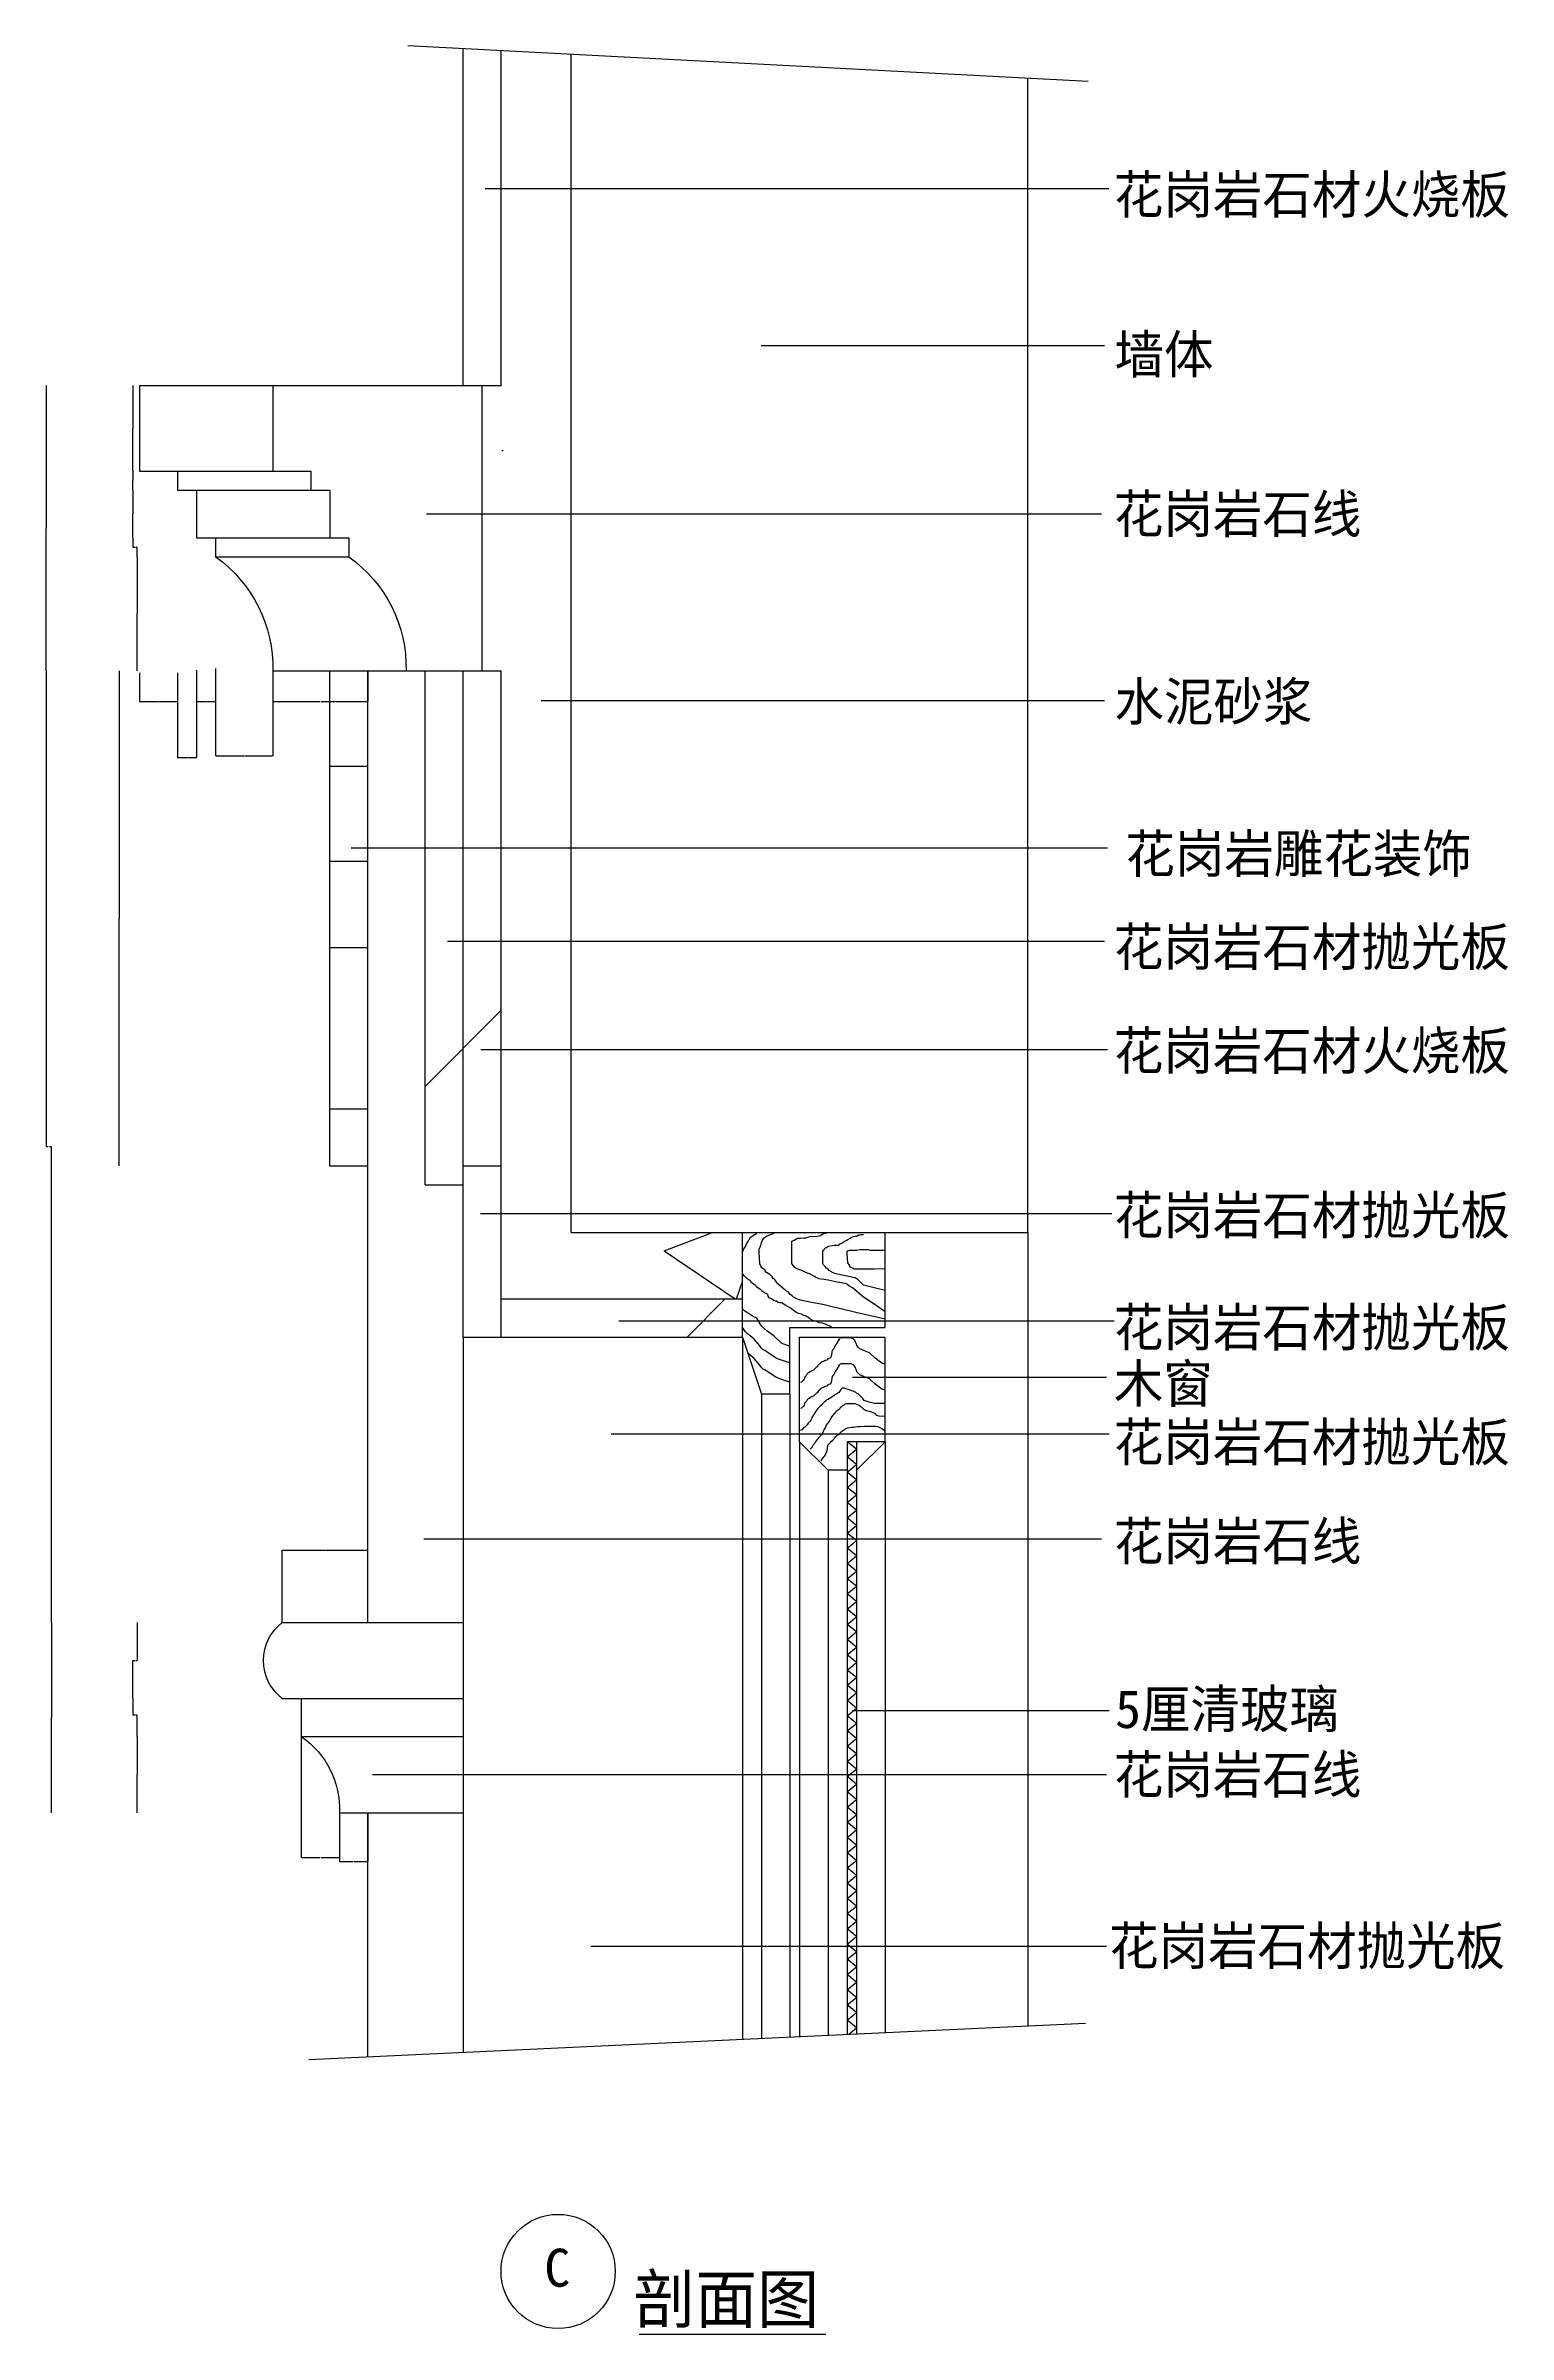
# Model space of a CAD drawing. Header units: metres. Extents: x 152 to 9002, y 185 to 11466.
# Drawn here: x 5162 to 9002, y 185 to 6198 of the extents above; entities that cross this region are included whole.
import ezdxf

# ---------------------------------------------------------------- set-up
doc = ezdxf.new("R2010")
doc.units = ezdxf.units.M
for name, color, linetype in [('2', 2, 'Continuous'), ('3', 3, 'Continuous'), ('4', 4, 'Continuous'), ('7', 7, 'Continuous'), ('BH', 3, 'Continuous'), ('DIM', 3, 'Continuous'), ('TEXT', 3, 'Continuous')]:
    doc.layers.add(name, color=color, linetype=linetype)
doc.dimstyles.get("Standard").update_dxf_attribs({"dimtxt": 2.5, "dimasz": 2.5, "dimexe": 1.25, "dimexo": 0.625, "dimtad": 1, "dimcen": 2.5, "dimazin": 3, "dimtfac": 1, "dimtmove": 0, "dimatfit": 3})

# ---------------------------------------------------------------- blocks, each defined once
blk = doc.blocks.new('BH2')
at = {"layer": 'BH'}
blk.add_lwpolyline([(0, 32), (5, 28), (0, 24), (5, 20), (0, 16), (5, 12), (0, 8), (5, 4), (0, 0)], dxfattribs=at)
blk = doc.blocks.new('*D36')
for p, q in [((5401.77, 4855.05), (5401.77, 4705.05)), ((5401.52, 4705.05), (5401.27, 4705.05)), ((5401.77, 4555.05), (5401.77, 4705.05)), ((5401.77, 4705.05), (5401.77, 4705.05)), ((5402.02, 4705.05), (5402.27, 4705.05))]:
    blk.add_line(p, q)
at = {"layer": 'Defpoints'}
for p in [(5401.77, 4855.05), (5401.77, 4705.05), (5401.77, 4555.05)]:
    blk.add_point(p, dxfattribs=at)
at = {"layer": 'DIM', "insert": (5401.77, 4706.175), "char_height": 1, "attachment_point": 5}
blk.add_mtext('60', dxfattribs=at)
blk = doc.blocks.new('*D37')
for p, q in [((5162.74, 5305.05), (5162.74, 4930.05)), ((5162.49, 4930.05), (5162.24, 4930.05)), ((5162.74, 4555.05), (5162.74, 4930.05)), ((5162.74, 4930.05), (5162.74, 4930.05)), ((5162.99, 4930.05), (5163.24, 4930.05))]:
    blk.add_line(p, q)
at = {"layer": 'Defpoints'}
for p in [(5162.74, 5305.05), (5162.74, 4930.05), (5162.74, 4555.05)]:
    blk.add_point(p, dxfattribs=at)
at = {"layer": 'DIM', "insert": (5162.74, 4931.175), "char_height": 1, "attachment_point": 5}
blk.add_mtext('150', dxfattribs=at)
blk = doc.blocks.new('*D38')
for p, q in [((5557.67, 4557.56), (5557.67, 4474.53)), ((5607.67, 4561.42), (5607.67, 4474.53)), ((5557.92, 4474.53), (5581.67, 4474.53)), ((5583.67, 4474.53), (5607.42, 4474.53))]:
    blk.add_line(p, q)
at = {"layer": 'Defpoints'}
for p in [(5557.67, 4557.56), (5607.67, 4561.42), (5557.67, 4474.53)]:
    blk.add_point(p, dxfattribs=at)
at = {"layer": 'DIM', "insert": (5582.67, 4474.53), "char_height": 1, "attachment_point": 5}
blk.add_mtext('10', dxfattribs=at)
blk = doc.blocks.new('*D39')
for p, q in [((5607.67, 4561.42), (5607.67, 4332.27)), ((5757.67, 4555.05), (5757.67, 4332.27)), ((5607.92, 4332.27), (5681.67, 4332.27)), ((5683.67, 4332.27), (5757.42, 4332.27))]:
    blk.add_line(p, q)
at = {"layer": 'Defpoints'}
for p in [(5607.67, 4561.42), (5757.67, 4555.05), (5607.67, 4332.27)]:
    blk.add_point(p, dxfattribs=at)
at = {"layer": 'DIM', "insert": (5682.67, 4332.27), "char_height": 1, "attachment_point": 5}
blk.add_mtext('30', dxfattribs=at)
blk = doc.blocks.new('*D40')
for p, q in [((5162.74, 4555.05), (5162.74, 3305.05)), ((5168.095, 3305.05), (5162.49, 3305.05)), ((5176.7, 3305.05), (5171.095, 3305.05)), ((5176.45, 2055.05), (5176.45, 3305.05))]:
    blk.add_line(p, q)
at = {"layer": 'Defpoints'}
for p in [(5162.74, 4555.05), (5176.45, 3305.05), (5176.45, 2055.05)]:
    blk.add_point(p, dxfattribs=at)
at = {"layer": 'DIM', "insert": (5169.595, 3305.05), "char_height": 1, "attachment_point": 5}
blk.add_mtext('500', dxfattribs=at)
blk = doc.blocks.new('*D41')
for p, q in [((5401.77, 1755.05), (5401.77, 1655.05)), ((5401.52, 1655.05), (5401.27, 1655.05)), ((5401.77, 1555.05), (5401.77, 1655.05)), ((5401.77, 1655.05), (5401.77, 1655.05)), ((5402.02, 1655.05), (5402.27, 1655.05))]:
    blk.add_line(p, q)
at = {"layer": 'Defpoints'}
for p in [(5401.77, 1755.05), (5401.77, 1655.05), (5401.77, 1555.05)]:
    blk.add_point(p, dxfattribs=at)
at = {"layer": 'DIM', "insert": (5401.77, 1656.175), "char_height": 1, "attachment_point": 5}
blk.add_mtext('40', dxfattribs=at)
blk = doc.blocks.new('*D42')
for p, q in [((5176.45, 2055.05), (5176.45, 1805.05)), ((5176.2, 1805.05), (5175.95, 1805.05)), ((5176.45, 1555.05), (5176.45, 1805.05)), ((5176.45, 1805.05), (5176.45, 1805.05)), ((5176.7, 1805.05), (5176.95, 1805.05))]:
    blk.add_line(p, q)
at = {"layer": 'Defpoints'}
for p in [(5176.45, 2055.05), (5176.45, 1805.05), (5176.45, 1555.05)]:
    blk.add_point(p, dxfattribs=at)
at = {"layer": 'DIM', "insert": (5176.45, 1806.175), "char_height": 1, "attachment_point": 5}
blk.add_mtext('100', dxfattribs=at)
blk = doc.blocks.new('*D43')
for p, q in [((5401.77, 2055.05), (5401.77, 1955.05)), ((5390.33, 1855.05), (5390.33, 1955.05)), ((5390.58, 1955.05), (5395.05, 1955.05)), ((5397.05, 1955.05), (5401.52, 1955.05))]:
    blk.add_line(p, q)
at = {"layer": 'Defpoints'}
for p in [(5401.77, 2055.05), (5390.33, 1955.05), (5390.33, 1855.05)]:
    blk.add_point(p, dxfattribs=at)
at = {"layer": 'DIM', "insert": (5396.05, 1955.05), "char_height": 1, "attachment_point": 5}
blk.add_mtext('40', dxfattribs=at)
blk = doc.blocks.new('*D44')
for p, q in [((5395.05, 1811.25), (5390.08, 1811.25)), ((5390.33, 1855.05), (5390.33, 1811.25)), ((5402.02, 1811.25), (5397.05, 1811.25)), ((5401.77, 1755.05), (5401.77, 1811.25))]:
    blk.add_line(p, q)
at = {"layer": 'Defpoints'}
for p in [(5390.33, 1855.05), (5401.77, 1811.25), (5401.77, 1755.05)]:
    blk.add_point(p, dxfattribs=at)
at = {"layer": 'DIM', "insert": (5396.05, 1811.25), "char_height": 1, "attachment_point": 5}
blk.add_mtext('20', dxfattribs=at)
blk = doc.blocks.new('*D45')
for p, q in [((5354.73, 4555.05), (5354.73, 3905.05)), ((5354.48, 3905.05), (5354.23, 3905.05)), ((5354.73, 3255.05), (5354.73, 3905.05)), ((5354.73, 3905.05), (5354.73, 3905.05)), ((5354.98, 3905.05), (5355.23, 3905.05))]:
    blk.add_line(p, q)
at = {"layer": 'Defpoints'}
for p in [(5354.73, 4555.05), (5354.73, 3905.05), (5354.73, 3255.05)]:
    blk.add_point(p, dxfattribs=at)
at = {"layer": 'DIM', "insert": (5354.73, 3906.175), "char_height": 1, "attachment_point": 5}
blk.add_mtext('260', dxfattribs=at)
blk = doc.blocks.new('*D46')
for p, q in [((5407.67, 4549.86), (5407.67, 4474.53)), ((5507.67, 4549.86), (5507.67, 4474.53)), ((5407.92, 4474.53), (5456.67, 4474.53)), ((5458.67, 4474.53), (5507.42, 4474.53))]:
    blk.add_line(p, q)
at = {"layer": 'Defpoints'}
for p in [(5407.67, 4549.86), (5507.67, 4549.86), (5407.67, 4474.53)]:
    blk.add_point(p, dxfattribs=at)
at = {"layer": 'DIM', "insert": (5457.67, 4474.53), "char_height": 1, "attachment_point": 5}
blk.add_mtext('20', dxfattribs=at)
blk = doc.blocks.new('*D47')
for p, q in [((5507.67, 4549.86), (5507.67, 4327.37)), ((5557.67, 4557.56), (5557.67, 4327.37)), ((5507.92, 4327.37), (5531.67, 4327.37)), ((5533.67, 4327.37), (5557.42, 4327.37))]:
    blk.add_line(p, q)
at = {"layer": 'Defpoints'}
for p in [(5507.67, 4549.86), (5557.67, 4557.56), (5507.67, 4327.37)]:
    blk.add_point(p, dxfattribs=at)
at = {"layer": 'DIM', "insert": (5532.67, 4327.37), "char_height": 1, "attachment_point": 5}
blk.add_mtext('10', dxfattribs=at)
blk = doc.blocks.new('*D48')
for p, q in [((5832.67, 1755.05), (5832.67, 1437.35)), ((5932.67, 1555.05), (5932.67, 1437.35)), ((5832.92, 1437.35), (5881.67, 1437.35)), ((5883.67, 1437.35), (5932.42, 1437.35))]:
    blk.add_line(p, q)
at = {"layer": 'Defpoints'}
for p in [(5832.67, 1755.05), (5932.67, 1555.05), (5832.67, 1437.35)]:
    blk.add_point(p, dxfattribs=at)
at = {"layer": 'DIM', "insert": (5882.67, 1437.35), "char_height": 1, "attachment_point": 5}
blk.add_mtext('20', dxfattribs=at)
blk = doc.blocks.new('*D49')
for p, q in [((5932.67, 1555.05), (5932.67, 1427.35)), ((6007.67, 1555.05), (6007.67, 1427.35)), ((5932.92, 1427.35), (5969.17, 1427.35)), ((5971.17, 1427.35), (6007.42, 1427.35))]:
    blk.add_line(p, q)
at = {"layer": 'Defpoints'}
for p in [(5932.67, 1555.05), (6007.67, 1555.05), (5932.67, 1427.35)]:
    blk.add_point(p, dxfattribs=at)
at = {"layer": 'DIM', "insert": (5970.17, 1427.35), "char_height": 1, "attachment_point": 5}
blk.add_mtext('15', dxfattribs=at)
blk = doc.blocks.new('*D50')
for p, q in [((5782.67, 2055.05), (5782.67, 2245.42)), ((5782.92, 2245.42), (5894.17, 2245.42)), ((5896.17, 2245.42), (6007.42, 2245.42)), ((6007.67, 2055.05), (6007.67, 2245.42))]:
    blk.add_line(p, q)
at = {"layer": 'Defpoints'}
for p in [(5782.67, 2245.42), (5782.67, 2055.05), (6007.67, 2055.05)]:
    blk.add_point(p, dxfattribs=at)
at = {"layer": 'DIM', "insert": (5895.17, 2245.42), "char_height": 1, "attachment_point": 5}
blk.add_mtext('45', dxfattribs=at)
blk = doc.blocks.new('*D51')
for p, q in [((5757.67, 4555.05), (5757.67, 4474.53)), ((6007.67, 4555.05), (6007.67, 4474.53)), ((5757.92, 4474.53), (5881.67, 4474.53)), ((5883.67, 4474.53), (6007.42, 4474.53))]:
    blk.add_line(p, q)
at = {"layer": 'Defpoints'}
for p in [(5757.67, 4555.05), (6007.67, 4555.05), (5757.67, 4474.53)]:
    blk.add_point(p, dxfattribs=at)
at = {"layer": 'DIM', "insert": (5882.67, 4474.53), "char_height": 1, "attachment_point": 5}
blk.add_mtext('50', dxfattribs=at)
blk = doc.blocks.new('*D54')
for p, q in [((5390.33, 5030.05), (5390.33, 4967.55)), ((5390.08, 4967.55), (5389.83, 4967.55)), ((5390.33, 4905.05), (5390.33, 4967.55)), ((5390.33, 4967.55), (5390.33, 4967.55)), ((5390.58, 4967.55), (5390.83, 4967.55))]:
    blk.add_line(p, q)
at = {"layer": 'Defpoints'}
for p in [(5390.33, 5030.05), (5390.33, 4967.55), (5390.33, 4905.05)]:
    blk.add_point(p, dxfattribs=at)
at = {"layer": 'DIM', "insert": (5390.33, 4968.675), "char_height": 1, "attachment_point": 5}
blk.add_mtext('25', dxfattribs=at)
blk = doc.blocks.new('*D55')
for p, q in [((5395.05, 4879.26), (5390.08, 4879.26)), ((5390.33, 4905.05), (5390.33, 4879.26)), ((5402.02, 4879.26), (5397.05, 4879.26)), ((5401.77, 4855.05), (5401.77, 4879.26))]:
    blk.add_line(p, q)
at = {"layer": 'Defpoints'}
for p in [(5390.33, 4905.05), (5401.77, 4879.26), (5401.77, 4855.05)]:
    blk.add_point(p, dxfattribs=at)
at = {"layer": 'DIM', "insert": (5396.05, 4879.26), "char_height": 1, "attachment_point": 5}
blk.add_mtext('10', dxfattribs=at)
blk = doc.blocks.new('*D56')
for p, q in [((5390.08, 5055.99), (5389.83, 5055.99)), ((5390.33, 5080.05), (5390.33, 5055.99)), ((5390.33, 5030.05), (5390.33, 5055.99)), ((5390.33, 5055.99), (5390.33, 5055.99)), ((5390.58, 5055.99), (5390.83, 5055.99))]:
    blk.add_line(p, q)
at = {"layer": 'Defpoints'}
for p in [(5390.33, 5080.05), (5390.33, 5055.99), (5390.33, 5030.05)]:
    blk.add_point(p, dxfattribs=at)
at = {"layer": 'DIM', "insert": (5390.33, 5057.115), "char_height": 1, "attachment_point": 5}
blk.add_mtext('10', dxfattribs=at)
blk = doc.blocks.new('*D57')
for p, q in [((5390.33, 5305.05), (5390.33, 5192.55)), ((5390.08, 5192.55), (5389.83, 5192.55)), ((5390.33, 5080.05), (5390.33, 5192.55)), ((5390.33, 5192.55), (5390.33, 5192.55)), ((5390.58, 5192.55), (5390.83, 5192.55))]:
    blk.add_line(p, q)
at = {"layer": 'Defpoints'}
for p in [(5390.33, 5305.05), (5390.33, 5192.55), (5390.33, 5080.05)]:
    blk.add_point(p, dxfattribs=at)
at = {"layer": 'DIM', "insert": (5390.33, 5193.675), "char_height": 1, "attachment_point": 5}
blk.add_mtext('45', dxfattribs=at)

msp = doc.modelspace()

# ---------------------------------------------------------------- hatches: boundary and pattern name
at = {"layer": 'BH'}
h = msp.add_hatch(dxfattribs=at)
h.set_pattern_fill('ANSI33', scale=300)
h.paths.add_polyline_path([(6357.67, 6184.85), (6257.67, 6190.13), (6257.67, 5305.05), (6357.67, 5305.05)])
h.paths.add_polyline_path([(6307.67, 5305.05), (5757.67, 5305.05), (5757.67, 5080.05), (5857.67, 5080.05), (5857.67, 5030.05), (5907.67, 5030.05), (5907.67, 4905.05), (5957.67, 4905.05), (5957.67, 4855.05, -0.25), (6107.67, 4555.05), (6307.67, 4555.05)])
h.paths.add_polyline_path([(6357.67, 4555.05), (6257.67, 4555.05), (6257.67, 3255.05), (6357.67, 3255.05)])
h.paths.add_polyline_path([(6357.67, 3255.05), (6257.67, 3255.05), (6257.67, 2805.05), (6357.67, 2805.05)])
h.paths.add_polyline_path([(6991, 2905.05), (6357.67, 2905.05), (6357.67, 2805.05), (6991, 2805.05)])
h.paths.add_polyline_path([(6257.67, 4555.05), (6157.67, 4555.05), (6157.67, 3205.05), (6257.67, 3205.05)])
h = msp.add_hatch(dxfattribs=at)
h.set_pattern_fill('AR-CONC', scale=15)
h.paths.add_polyline_path([(6357.67, 2905.05), (6991, 2905.05), (6991, 3080.05), (6541, 3080.05), (6541, 6175.18), (6357.67, 6184.85), (6357.67, 5305.05), (6307.67, 5305.05), (6307.67, 4555.05), (6357.67, 4555.05)])
h = msp.add_hatch(dxfattribs=at)
h.set_pattern_fill('ANSI31', scale=1500)
h.paths.add_polyline_path([(7741, 6111.85), (6541, 6175.18), (6541, 3080.05), (7741, 3080.05)])

# ---------------------------------------------------------------- linework, layer by layer
at = {"layer": '2'}
for p, q in [((6541, 3080.05), (6541, 6175.18)), ((7741, 3080.05), (7741, 6111.85)), ((6541, 3080.05), (7741, 3080.05))]:
    msp.add_line(p, q, dxfattribs=at)
at = {"layer": '3'}
for p, q in [((7898.92, 6103.52), (6112.55, 6197.79)), ((5907.67, 4305.05), (6007.67, 4305.05)), ((5907.67, 4055.05), (6007.67, 4055.05)), ((5907.67, 3828.58), (6007.67, 3828.58)), ((5907.67, 3405.05), (6007.67, 3405.05)), ((7041, 2655.05), (7041, 961.76)), ((7216, 2455.05), (7216, 969.96)), ((7892.6, 1001.67), (5852.83, 906.06))]:
    msp.add_line(p, q, dxfattribs=at)
at = {"layer": '4'}
for p, q in [((6257.67, 5305.05), (6257.67, 6190.13)), ((6357.67, 5305.05), (6357.67, 6184.85)), ((5407.67, 5305.05), (6357.67, 5305.05)), ((6307.67, 4555.05), (6307.67, 5305.05)), ((5757.67, 4555.05), (6357.67, 4555.05)), ((6007.67, 2055.05), (6007.67, 4555.05)), ((6157.67, 3205.05), (6157.67, 4555.05)), ((6257.67, 2805.05), (6257.67, 4555.05)), ((6357.67, 2805.05), (6357.67, 4555.05)), ((6257.67, 3255.05), (6357.67, 3255.05)), ((6157.67, 3205.05), (6257.67, 3205.05)), ((6991, 2805.05), (6991, 3080.05)), ((7366, 2830.05), (7366, 3080.05)), ((7741, 3080.05), (7741, 994.57)), ((6357.67, 2905.05), (6991, 2905.05)), ((7116, 2655.05), (7116, 2830.05)), ((7116, 2830.05), (7366, 2830.05)), ((6257.67, 2805.05), (6257.67, 925.04)), ((6257.67, 2805.05), (6991, 2805.05)), ((6991, 2805.05), (7041, 2655.05)), ((7141, 2530.05), (7141, 2805.05)), ((7141, 2805.05), (7366, 2805.05)), ((7366, 2530.05), (7366, 2805.05)), ((7116, 2655.05), (7041, 2655.05)), ((7216, 2455.05), (7141, 2530.05)), ((7366, 2530.05), (7266, 2530.05)), ((7291, 2455.05), (7366, 2530.05)), ((7266, 2455.05), (7216, 2455.05)), ((5782.67, 2055.05), (6257.67, 2055.05)), ((5932.67, 1555.05), (6257.67, 1555.05)), ((6007.67, 913.32), (6007.67, 1555.05))]:
    msp.add_line(p, q, dxfattribs=at)
for points in [[(5407.67, 5305.05), (5407.67, 5080.05), (5507.67, 5080.05), (5507.67, 5030.05), (5557.67, 5030.05), (5557.67, 4905.05), (5607.67, 4905.05), (5607.67, 4855.05, -0.25), (5757.67, 4555.05), (5807.67, 4555.05)], [(5757.67, 5305.05), (5757.67, 5080.05), (5857.67, 5080.05), (5857.67, 5030.05), (5907.67, 5030.05), (5907.67, 4905.05), (5957.67, 4905.05), (5957.67, 4855.05, -0.25), (6107.67, 4555.05), (6157.67, 4555.05)], [(5782.67, 2055.05, 0.5), (5782.67, 1855.05), (5832.67, 1855.05), (5832.67, 1755.05, -0.26), (5932.67, 1555.05)]]:
    msp.add_lwpolyline(points, format="xyb", dxfattribs=at)
at = {"layer": '7'}
for p, q in [((5507.67, 5080.05), (5857.67, 5080.05)), ((5557.67, 5030.05), (5907.67, 5030.05)), ((5607.67, 4905.05), (5957.67, 4905.05)), ((5607.67, 4855.05), (5957.67, 4855.05)), ((5907.67, 3255.05), (5907.67, 4555.05)), ((5907.67, 3255.05), (6007.67, 3255.05)), ((6991, 2805.05), (6991, 959.41)), ((7116, 2655.05), (7116, 965.27)), ((7141, 2530.05), (7141, 966.44)), ((7266, 2530.05), (7266, 972.3)), ((7291, 2530.05), (7291, 973.47)), ((7366, 2530.05), (7366, 976.99)), ((5832.67, 1855.05), (6257.67, 1855.05)), ((5832.67, 1755.05), (6257.67, 1755.05))]:
    msp.add_line(p, q, dxfattribs=at)
at = {"layer": 'BH'}
for p, q in [((7006.78, 3057.91), (7011.23, 3066.83)), ((7011.23, 3066.83), (7017.17, 3069.8)), ((7017.17, 3069.8), (7023.11, 3074.26)), ((7023.11, 3074.26), (7026.07, 3075.74)), ((7026.07, 3075.74), (7029.04, 3078.71)), ((7029.04, 3078.71), (7033.03, 3080.05)), ((7048.34, 3065.34), (7054.27, 3069.8)), ((7054.27, 3069.8), (7060.21, 3072.77)), ((7060.21, 3072.77), (7063.18, 3074.26)), ((7063.18, 3074.26), (7067.63, 3075.74)), ((7067.63, 3075.74), (7072.08, 3077.23)), ((7072.08, 3077.23), (7075.83, 3080.05)), ((7158.16, 3065.93), (7167.07, 3068.91)), ((7167.07, 3068.91), (7187.84, 3070.39)), ((7187.84, 3070.39), (7195.26, 3071.88)), ((7195.26, 3071.88), (7202.68, 3076.34)), ((7202.68, 3076.34), (7210.1, 3077.82)), ((7210.1, 3077.82), (7214.55, 3080.05)), ((7273.92, 3064.45), (7278.37, 3067.42)), ((7278.37, 3067.42), (7282.83, 3068.91)), ((7282.83, 3068.91), (7287.28, 3070.39)), ((7287.28, 3070.39), (7291.73, 3070.39)), ((7291.73, 3070.39), (7296.18, 3073.36)), ((7296.18, 3073.36), (7300.64, 3073.36)), ((7300.64, 3073.36), (7305.09, 3074.85)), ((7305.09, 3074.85), (7309.54, 3074.85)), ((6991, 3027.8), (6993.42, 3032.65)), ((6993.42, 3032.65), (6994.91, 3037.1)), ((6994.91, 3037.1), (6999.36, 3043.05)), ((6999.36, 3043.05), (7002.33, 3050.48)), ((7002.33, 3050.48), (7006.78, 3057.91)), ((7034.98, 3035.62), (7036.46, 3040.08)), ((7034.98, 3028.19), (7034.98, 3035.62)), ((7036.46, 2997.24), (7034.98, 3028.19)), ((7036.46, 3040.08), (7037.95, 3041.56)), ((7037.95, 3041.56), (7039.43, 3046.02)), ((7039.43, 3046.02), (7040.91, 3053.45)), ((7040.91, 3053.45), (7043.88, 3059.4)), ((7043.88, 3059.4), (7048.34, 3065.34)), ((7121.06, 3057.02), (7126.99, 3059.99)), ((7121.06, 2997.84), (7121.06, 3057.02)), ((7126.99, 3059.99), (7135.9, 3064.45)), ((7135.9, 3064.45), (7144.8, 3064.45)), ((7144.8, 3064.45), (7152.22, 3065.93)), ((7152.22, 3065.93), (7158.16, 3065.93)), ((7202.68, 3030.27), (7204.17, 3033.24)), ((7202.68, 2997.84), (7202.68, 3030.27)), ((7204.17, 3033.24), (7207.14, 3036.21)), ((7207.14, 3036.21), (7208.62, 3039.18)), ((7208.62, 3039.18), (7211.59, 3040.67)), ((7211.59, 3040.67), (7217.53, 3043.64)), ((7217.53, 3043.64), (7226.43, 3045.13)), ((7226.43, 3045.13), (7232.37, 3046.61)), ((7232.37, 3046.61), (7244.24, 3046.61)), ((7244.24, 3046.61), (7247.21, 3049.59)), ((7247.21, 3049.59), (7250.18, 3051.07)), ((7250.18, 3051.07), (7253.14, 3052.56)), ((7253.14, 3052.56), (7259.08, 3057.02)), ((7259.08, 3057.02), (7263.53, 3058.5)), ((7263.53, 3058.5), (7267.99, 3061.48)), ((7266.5, 3030.27), (7267.99, 3031.75)), ((7266.5, 3025.81), (7266.5, 3030.27)), ((7267.99, 2999.32), (7266.5, 3025.81)), ((7267.99, 3061.48), (7273.92, 3064.45)), ((7267.99, 3031.75), (7272.44, 3033.24)), ((7272.44, 3033.24), (7291.73, 3033.24)), ((7291.73, 3033.24), (7299.15, 3034.72)), ((7299.15, 3034.72), (7321.41, 3034.72)), ((7321.41, 3034.72), (7325.87, 3033.24)), ((7325.87, 3033.24), (7366, 3033.24)), ((6991.94, 2970.49), (6991, 2972.37)), ((6996.39, 2964.55), (6991.94, 2970.49)), ((7002.33, 2958.6), (6996.39, 2964.55)), ((7008.26, 2955.63), (7002.33, 2958.6)), ((7011.23, 2952.66), (7008.26, 2955.63)), ((7014.2, 2949.69), (7011.23, 2952.66)), ((7014.2, 2948.2), (7014.2, 2949.69)), ((7017.17, 2946.71), (7014.2, 2948.2)), ((7020.14, 2943.74), (7017.17, 2946.71)), ((7039.43, 2991.3), (7036.46, 2997.24)), ((7042.4, 2986.84), (7039.43, 2991.3)), ((7045.37, 2983.87), (7042.4, 2986.84)), ((7048.34, 2982.38), (7045.37, 2983.87)), ((7051.3, 2980.9), (7048.34, 2982.38)), ((7051.3, 2979.41), (7051.3, 2980.9)), ((7054.27, 2974.95), (7051.3, 2979.41)), ((7063.18, 2969.01), (7054.27, 2974.95)), ((7069.11, 2963.06), (7063.18, 2969.01)), ((7072.08, 2958.6), (7069.11, 2963.06)), ((7076.53, 2955.63), (7072.08, 2958.6)), ((7079.5, 2951.17), (7076.53, 2955.63)), ((7082.47, 2946.71), (7079.5, 2951.17)), ((7085.44, 2943.74), (7082.47, 2946.71)), ((7124.03, 2993.38), (7121.06, 2997.84)), ((7125.51, 2991.89), (7124.03, 2993.38)), ((7128.48, 2987.43), (7125.51, 2991.89)), ((7134.41, 2984.46), (7128.48, 2987.43)), ((7141.84, 2981.49), (7134.41, 2984.46)), ((7150.74, 2978.52), (7141.84, 2981.49)), ((7159.64, 2974.06), (7150.74, 2978.52)), ((7167.07, 2971.09), (7159.64, 2974.06)), ((7173, 2968.11), (7167.07, 2971.09)), ((7178.94, 2965.14), (7173, 2968.11)), ((7183.39, 2962.17), (7178.94, 2965.14)), ((7192.3, 2957.71), (7183.39, 2962.17)), ((7216.04, 2954.74), (7192.3, 2957.71)), ((7204.17, 2994.86), (7202.68, 2997.84)), ((7208.62, 2990.41), (7204.17, 2994.86)), ((7211.59, 2985.95), (7208.62, 2990.41)), ((7216.04, 2982.97), (7211.59, 2985.95)), ((7219.01, 2980), (7216.04, 2982.97)), ((7239.79, 2948.79), (7216.04, 2954.74)), ((7221.98, 2978.52), (7219.01, 2980)), ((7229.4, 2974.06), (7221.98, 2978.52)), ((7236.82, 2971.09), (7229.4, 2974.06)), ((7257.6, 2966.63), (7236.82, 2971.09)), ((7260.56, 2945.82), (7239.79, 2948.79)), ((7278.37, 2962.17), (7257.6, 2966.63)), ((7269.47, 2997.84), (7267.99, 2999.32)), ((7270.95, 2994.86), (7269.47, 2997.84)), ((7272.44, 2994.86), (7270.95, 2994.86)), ((7272.44, 2993.38), (7272.44, 2994.86)), ((7275.41, 2988.92), (7272.44, 2993.38)), ((7279.86, 2985.95), (7275.41, 2988.92)), ((7287.28, 2960.68), (7278.37, 2962.17)), ((7284.31, 2982.97), (7279.86, 2985.95)), ((7337.74, 2982.97), (7284.31, 2982.97)), ((7294.7, 2956.22), (7287.28, 2960.68)), ((7300.64, 2950.28), (7294.7, 2956.22)), ((7309.54, 2941.36), (7300.64, 2950.28)), ((7364.45, 2984.46), (7337.74, 2982.97)), ((7366, 2984.57), (7364.45, 2984.46)), ((7023.11, 2942.26), (7020.14, 2943.74)), ((7026.07, 2940.77), (7023.11, 2942.26)), ((7027.56, 2937.8), (7026.07, 2940.77)), ((7029.04, 2936.31), (7027.56, 2937.8)), ((7034.98, 2931.85), (7029.04, 2936.31)), ((7039.43, 2928.88), (7034.98, 2931.85)), ((7043.88, 2924.42), (7039.43, 2928.88)), ((7046.85, 2922.94), (7043.88, 2924.42)), ((7051.3, 2919.96), (7046.85, 2922.94)), ((7055.76, 2918.48), (7051.3, 2919.96)), ((7057.24, 2916.99), (7055.76, 2918.48)), ((7058.72, 2914.02), (7057.24, 2916.99)), ((7058.72, 2912.53), (7058.72, 2914.02)), ((7061.69, 2908.08), (7058.72, 2912.53)), ((7067.63, 2905.1), (7061.69, 2908.08)), ((7073.57, 2900.64), (7067.63, 2905.1)), ((7078.02, 2899.16), (7073.57, 2900.64)), ((7080.99, 2899.16), (7078.02, 2899.16)), ((7085.44, 2896.19), (7080.99, 2899.16)), ((7089.89, 2939.28), (7085.44, 2943.74)), ((7089.89, 2894.7), (7085.44, 2896.19)), ((7104.73, 2927.39), (7089.89, 2939.28)), ((7094.34, 2894.7), (7089.89, 2894.7)), ((7097.31, 2893.21), (7094.34, 2894.7)), ((7103.25, 2888.76), (7097.31, 2893.21)), ((7115.12, 2882.81), (7103.25, 2888.76)), ((7112.15, 2922.94), (7104.73, 2927.39)), ((7116.61, 2916.99), (7112.15, 2922.94)), ((7121.06, 2914.02), (7116.61, 2916.99)), ((7125.51, 2909.56), (7121.06, 2914.02)), ((7134.41, 2905.1), (7125.51, 2909.56)), ((7143.32, 2902.13), (7134.41, 2905.1)), ((7173, 2896.19), (7143.32, 2902.13)), ((7202.68, 2890.24), (7173, 2896.19)), ((7226.43, 2884.3), (7202.68, 2890.24)), ((7265.02, 2944.34), (7260.56, 2945.82)), ((7270.95, 2939.88), (7265.02, 2944.34)), ((7279.86, 2933.93), (7270.95, 2939.88)), ((7309.54, 2910.16), (7279.86, 2933.93)), ((7333.29, 2935.42), (7309.54, 2941.36)), ((7345.16, 2886.38), (7309.54, 2910.16)), ((7366, 2927.23), (7333.29, 2935.42)), ((7366, 2871.2), (7345.16, 2886.38)), ((6991.94, 2878.35), (6991, 2879.29)), ((6991.94, 2829.31), (6991, 2830.25)), ((6996.39, 2873.89), (6991.94, 2878.35)), ((6993.42, 2826.34), (6991.94, 2829.31)), ((6994.91, 2826.34), (6993.42, 2826.34)), ((6994.91, 2824.85), (6994.91, 2826.34)), ((7002.33, 2869.44), (6996.39, 2873.89)), ((7008.26, 2866.46), (7002.33, 2869.44)), ((7012.72, 2863.49), (7008.26, 2866.46)), ((7017.17, 2860.52), (7012.72, 2863.49)), ((7023.11, 2857.55), (7017.17, 2860.52)), ((7026.07, 2856.06), (7023.11, 2857.55)), ((7029.04, 2854.58), (7026.07, 2856.06)), ((7032.01, 2850.12), (7029.04, 2854.58)), ((7034.98, 2844.17), (7032.01, 2850.12)), ((7037.95, 2839.71), (7034.98, 2844.17)), ((7042.4, 2833.77), (7037.95, 2839.71)), ((7048.34, 2827.83), (7042.4, 2833.77)), ((7055.76, 2820.39), (7048.34, 2827.83)), ((7121.06, 2878.35), (7115.12, 2882.81)), ((7124.03, 2875.38), (7121.06, 2878.35)), ((7128.48, 2872.41), (7124.03, 2875.38)), ((7132.93, 2869.44), (7128.48, 2872.41)), ((7138.87, 2866.46), (7132.93, 2869.44)), ((7146.29, 2864.98), (7138.87, 2866.46)), ((7152.22, 2862.01), (7146.29, 2864.98)), ((7156.68, 2860.52), (7152.22, 2862.01)), ((7162.61, 2857.55), (7156.68, 2860.52)), ((7168.55, 2853.09), (7162.61, 2857.55)), ((7175.97, 2848.63), (7168.55, 2853.09)), ((7184.87, 2845.66), (7175.97, 2848.63)), ((7193.78, 2842.69), (7184.87, 2845.66)), ((7201.2, 2841.2), (7193.78, 2842.69)), ((7207.14, 2839.71), (7201.2, 2841.2)), ((7213.07, 2836.74), (7207.14, 2839.71)), ((7220.49, 2833.77), (7213.07, 2836.74)), ((7225.14, 2830.05), (7220.49, 2833.77)), ((7253.14, 2878.35), (7226.43, 2884.3)), ((7288.76, 2869.44), (7253.14, 2878.35)), ((7327.35, 2860.52), (7288.76, 2869.44)), ((7362.97, 2853.09), (7327.35, 2860.52)), ((7366, 2852.44), (7362.97, 2853.09)), ((6999.36, 2818.91), (6994.91, 2824.85)), ((7003.81, 2814.45), (6999.36, 2818.91)), ((7011.23, 2808.51), (7003.81, 2814.45)), ((7017.17, 2804.05), (7011.23, 2808.51)), ((7021.62, 2799.59), (7017.17, 2804.05)), ((7027.56, 2793.64), (7021.62, 2799.59)), ((7036.46, 2781.76), (7027.56, 2793.64)), ((7040.91, 2775.81), (7036.46, 2781.76)), ((7045.37, 2771.35), (7040.91, 2775.81)), ((7049.82, 2769.87), (7045.37, 2771.35)), ((7055.76, 2765.41), (7049.82, 2769.87)), ((7064.66, 2814.45), (7055.76, 2820.39)), ((7073.57, 2808.51), (7064.66, 2814.45)), ((7094.34, 2787.7), (7073.57, 2808.51)), ((7116, 2780.92), (7094.34, 2787.7)), ((7226.75, 2769.72), (7224.03, 2755.2)), ((7229.47, 2773.35), (7226.75, 2769.72)), ((7232.19, 2776.07), (7229.47, 2773.35)), ((7233.09, 2779.7), (7232.19, 2776.07)), ((7234.9, 2781.52), (7233.09, 2779.7)), ((7236.72, 2785.15), (7234.9, 2781.52)), ((7239.44, 2788.78), (7236.72, 2785.15)), ((7244.87, 2799.67), (7239.44, 2788.78)), ((7247.59, 2802.39), (7244.87, 2799.67)), ((7249.41, 2803.3), (7247.59, 2802.39)), ((7276.6, 2803.3), (7249.41, 2803.3)), ((7280.22, 2801.48), (7276.6, 2803.3)), ((7282.94, 2799.67), (7280.22, 2801.48)), ((7285.66, 2796.95), (7282.94, 2799.67)), ((7288.38, 2793.32), (7285.66, 2796.95)), ((7289.29, 2789.69), (7288.38, 2793.32)), ((7291.1, 2786.06), (7289.29, 2789.69)), ((7292, 2782.43), (7291.1, 2786.06)), ((7294.72, 2778.8), (7292, 2782.43)), ((7299.25, 2774.26), (7294.72, 2778.8)), ((7311.94, 2768.81), (7299.25, 2774.26)), ((7324.63, 2763.37), (7311.94, 2768.81)), ((7011.23, 2757.76), (7005.13, 2762.65)), ((7017.17, 2753.31), (7011.23, 2757.76)), ((7021.62, 2748.85), (7017.17, 2753.31)), ((7027.56, 2742.9), (7021.62, 2748.85)), ((7036.46, 2731.01), (7027.56, 2742.9)), ((7040.91, 2725.07), (7036.46, 2731.01)), ((7045.37, 2720.61), (7040.91, 2725.07)), ((7049.82, 2719.12), (7045.37, 2720.61)), ((7055.76, 2714.67), (7049.82, 2719.12)), ((7063.18, 2760.95), (7055.76, 2765.41)), ((7063.18, 2710.21), (7055.76, 2714.67)), ((7072.08, 2755.01), (7063.18, 2760.95)), ((7072.08, 2704.26), (7063.18, 2710.21)), ((7080.99, 2749.06), (7072.08, 2755.01)), ((7101.76, 2741.63), (7080.99, 2749.06)), ((7116, 2737.56), (7101.76, 2741.63)), ((7161.49, 2708.01), (7159.68, 2705.28)), ((7164.21, 2710.73), (7161.49, 2708.01)), ((7166.02, 2711.64), (7164.21, 2710.73)), ((7169.65, 2714.36), (7166.02, 2711.64)), ((7173.27, 2716.17), (7169.65, 2714.36)), ((7176.9, 2717.99), (7173.27, 2716.17)), ((7178.71, 2718.9), (7176.9, 2717.99)), ((7185.06, 2725.25), (7178.71, 2718.9)), ((7187.78, 2727.07), (7185.06, 2725.25)), ((7191.4, 2732.51), (7187.78, 2727.07)), ((7194.12, 2734.33), (7191.4, 2732.51)), ((7196.84, 2737.05), (7194.12, 2734.33)), ((7200.46, 2739.77), (7196.84, 2737.05)), ((7204.09, 2740.68), (7200.46, 2739.77)), ((7208.62, 2743.4), (7204.09, 2740.68)), ((7213.15, 2744.31), (7208.62, 2743.4)), ((7214.97, 2747.03), (7213.15, 2744.31)), ((7217.68, 2748.85), (7214.97, 2747.03)), ((7220.4, 2749.75), (7217.68, 2748.85)), ((7222.22, 2750.66), (7220.4, 2749.75)), ((7224.03, 2755.2), (7222.22, 2750.66)), ((7232.19, 2707.68), (7229.47, 2704.96)), ((7233.09, 2711.31), (7232.19, 2707.68)), ((7234.9, 2713.13), (7233.09, 2711.31)), ((7236.72, 2716.76), (7234.9, 2713.13)), ((7239.44, 2720.39), (7236.72, 2716.76)), ((7244.87, 2731.28), (7239.44, 2720.39)), ((7247.59, 2734), (7244.87, 2731.28)), ((7249.41, 2734.91), (7247.59, 2734)), ((7276.6, 2734.91), (7249.41, 2734.91)), ((7280.22, 2733.09), (7276.6, 2734.91)), ((7282.94, 2731.28), (7280.22, 2733.09)), ((7285.66, 2728.55), (7282.94, 2731.28)), ((7288.38, 2724.92), (7285.66, 2728.55)), ((7289.29, 2721.29), (7288.38, 2724.92)), ((7291.1, 2717.66), (7289.29, 2721.29)), ((7292, 2714.03), (7291.1, 2717.66)), ((7294.72, 2710.4), (7292, 2714.03)), ((7299.25, 2705.87), (7294.72, 2710.4)), ((7311.94, 2700.42), (7299.25, 2705.87)), ((7339.13, 2750.66), (7324.63, 2763.37)), ((7357.26, 2736.14), (7339.13, 2750.66)), ((7366, 2733.95), (7357.26, 2736.14)), ((7080.99, 2698.32), (7072.08, 2704.26)), ((7101.76, 2690.89), (7080.99, 2698.32)), ((7116, 2686.81), (7101.76, 2690.89)), ((7146.08, 2686.23), (7143.36, 2685.32)), ((7150.62, 2690.76), (7146.08, 2686.23)), ((7153.33, 2694.39), (7150.62, 2690.76)), ((7154.24, 2698.02), (7153.33, 2694.39)), ((7155.15, 2700.75), (7154.24, 2698.02)), ((7156.96, 2701.65), (7155.15, 2700.75)), ((7157.87, 2703.47), (7156.96, 2701.65)), ((7159.68, 2705.28), (7157.87, 2703.47)), ((7169.65, 2645.97), (7166.02, 2643.24)), ((7173.27, 2647.78), (7169.65, 2645.97)), ((7176.9, 2649.6), (7173.27, 2647.78)), ((7178.71, 2650.51), (7176.9, 2649.6)), ((7185.06, 2656.86), (7178.71, 2650.51)), ((7187.78, 2658.67), (7185.06, 2656.86)), ((7191.4, 2664.12), (7187.78, 2658.67)), ((7194.12, 2665.93), (7191.4, 2664.12)), ((7196.84, 2668.66), (7194.12, 2665.93)), ((7200.46, 2671.38), (7196.84, 2668.66)), ((7204.09, 2672.29), (7200.46, 2671.38)), ((7208.62, 2675.01), (7204.09, 2672.29)), ((7213.15, 2675.92), (7208.62, 2675.01)), ((7214.97, 2678.64), (7213.15, 2675.92)), ((7217.68, 2680.45), (7214.97, 2678.64)), ((7220.4, 2681.36), (7217.68, 2680.45)), ((7222.22, 2682.27), (7220.4, 2681.36)), ((7224.03, 2686.81), (7222.22, 2682.27)), ((7227.65, 2648.69), (7223.12, 2645.06)), ((7226.75, 2701.33), (7224.03, 2686.81)), ((7229.47, 2704.96), (7226.75, 2701.33)), ((7231.28, 2650.51), (7227.65, 2648.69)), ((7233.09, 2652.32), (7231.28, 2650.51)), ((7235.81, 2654.14), (7233.09, 2652.32)), ((7239.44, 2655.95), (7235.81, 2654.14)), ((7242.16, 2657.77), (7239.44, 2655.95)), ((7243.97, 2659.58), (7242.16, 2657.77)), ((7246.69, 2663.21), (7243.97, 2659.58)), ((7249.41, 2666.84), (7246.69, 2663.21)), ((7253.03, 2670.47), (7249.41, 2666.84)), ((7259.38, 2670.47), (7253.03, 2670.47)), ((7263, 2668.66), (7259.38, 2670.47)), ((7268.44, 2666.84), (7263, 2668.66)), ((7273.88, 2665.03), (7268.44, 2666.84)), ((7278.41, 2664.12), (7273.88, 2665.03)), ((7282.03, 2663.21), (7278.41, 2664.12)), ((7284.75, 2661.4), (7282.03, 2663.21)), ((7288.38, 2660.49), (7284.75, 2661.4)), ((7291.1, 2657.77), (7288.38, 2660.49)), ((7294.72, 2655.95), (7291.1, 2657.77)), ((7298.35, 2652.32), (7294.72, 2655.95)), ((7301.97, 2648.69), (7298.35, 2652.32)), ((7306.51, 2644.15), (7301.97, 2648.69)), ((7324.63, 2694.98), (7311.94, 2700.42)), ((7339.13, 2682.27), (7324.63, 2694.98)), ((7357.26, 2667.75), (7339.13, 2682.27)), ((7366, 2665.56), (7357.26, 2667.75)), ((7146.08, 2617.83), (7143.36, 2616.93)), ((7150.62, 2622.37), (7146.08, 2617.83)), ((7153.33, 2626), (7150.62, 2622.37)), ((7154.24, 2629.63), (7153.33, 2626)), ((7155.15, 2632.35), (7154.24, 2629.63)), ((7156.96, 2633.26), (7155.15, 2632.35)), ((7157.87, 2635.08), (7156.96, 2633.26)), ((7159.68, 2636.89), (7157.87, 2635.08)), ((7161.49, 2639.61), (7159.68, 2636.89)), ((7164.21, 2642.34), (7161.49, 2639.61)), ((7166.02, 2643.24), (7164.21, 2642.34)), ((7170.55, 2586.98), (7167.84, 2583.35)), ((7172.37, 2589.7), (7170.55, 2586.98)), ((7173.27, 2593.33), (7172.37, 2589.7)), ((7175.99, 2597.87), (7173.27, 2593.33)), ((7178.71, 2601.5), (7175.99, 2597.87)), ((7181.43, 2606.03), (7178.71, 2601.5)), ((7183.24, 2608.76), (7181.43, 2606.03)), ((7184.15, 2610.57), (7183.24, 2608.76)), ((7186.87, 2614.2), (7184.15, 2610.57)), ((7189.59, 2616.93), (7186.87, 2614.2)), ((7193.21, 2621.46), (7189.59, 2616.93)), ((7197.74, 2625.09), (7193.21, 2621.46)), ((7200.46, 2628.72), (7197.74, 2625.09)), ((7203.18, 2631.45), (7200.46, 2628.72)), ((7205.9, 2634.17), (7203.18, 2631.45)), ((7209.53, 2636.89), (7205.9, 2634.17)), ((7213.15, 2639.61), (7209.53, 2636.89)), ((7216.78, 2640.52), (7213.15, 2639.61)), ((7219.5, 2643.24), (7216.78, 2640.52)), ((7220.4, 2586.07), (7218.59, 2584.25)), ((7223.12, 2645.06), (7219.5, 2643.24)), ((7224.03, 2593.33), (7220.4, 2586.07)), ((7227.65, 2598.77), (7224.03, 2593.33)), ((7229.47, 2600.59), (7227.65, 2598.77)), ((7231.28, 2603.31), (7229.47, 2600.59)), ((7233.09, 2604.22), (7231.28, 2603.31)), ((7234.9, 2606.94), (7233.09, 2604.22)), ((7237.62, 2609.67), (7234.9, 2606.94)), ((7240.34, 2611.48), (7237.62, 2609.67)), ((7243.06, 2614.2), (7240.34, 2611.48)), ((7245.78, 2615.11), (7243.06, 2614.2)), ((7247.59, 2618.74), (7245.78, 2615.11)), ((7251.22, 2621.46), (7247.59, 2618.74)), ((7253.94, 2624.19), (7251.22, 2621.46)), ((7257.56, 2626), (7253.94, 2624.19)), ((7260.28, 2628.72), (7257.56, 2626)), ((7263, 2629.63), (7260.28, 2628.72)), ((7287.47, 2629.63), (7263, 2629.63)), ((7290.19, 2628.72), (7287.47, 2629.63)), ((7293.82, 2626.91), (7290.19, 2628.72)), ((7297.44, 2625.09), (7293.82, 2626.91)), ((7301.07, 2622.37), (7297.44, 2625.09)), ((7305.6, 2618.74), (7301.07, 2622.37)), ((7309.22, 2615.11), (7305.6, 2618.74)), ((7311.04, 2638.71), (7306.51, 2644.15)), ((7314.66, 2612.39), (7309.22, 2615.11)), ((7323.73, 2634.17), (7311.04, 2638.71)), ((7327.35, 2608.76), (7314.66, 2612.39)), ((7338.23, 2630.54), (7323.73, 2634.17)), ((7340.04, 2604.22), (7327.35, 2608.76)), ((7366, 2630.54), (7338.23, 2630.54)), ((7344.57, 2598.77), (7340.04, 2604.22)), ((7350.01, 2596.96), (7344.57, 2598.77)), ((7364.51, 2596.05), (7350.01, 2596.96)), ((7366, 2596.05), (7364.51, 2596.05)), ((7146.99, 2561.56), (7142.46, 2559.75)), ((7152.43, 2567.01), (7146.99, 2561.56)), ((7155.15, 2567.92), (7152.43, 2567.01)), ((7157.87, 2570.64), (7155.15, 2567.92)), ((7161.49, 2574.27), (7157.87, 2570.64)), ((7164.21, 2578.81), (7161.49, 2574.27)), ((7166.02, 2581.53), (7164.21, 2578.81)), ((7167.84, 2583.35), (7166.02, 2581.53)), ((7182.34, 2528.89), (7180.52, 2525.26)), ((7185.06, 2532.52), (7182.34, 2528.89)), ((7187.78, 2536.15), (7185.06, 2532.52)), ((7200.46, 2550.67), (7187.78, 2536.15)), ((7205.9, 2563.38), (7200.46, 2550.67)), ((7209.53, 2567.92), (7205.9, 2563.38)), ((7211.34, 2573.36), (7209.53, 2567.92)), ((7214.06, 2576.99), (7211.34, 2573.36)), ((7216.78, 2580.62), (7214.06, 2576.99)), ((7218.59, 2584.25), (7216.78, 2580.62)), ((7217.68, 2523.45), (7220.4, 2526.17)), ((7220.4, 2526.17), (7222.22, 2527.99)), ((7222.22, 2527.99), (7224.94, 2531.62)), ((7224.94, 2531.62), (7228.56, 2534.34)), ((7228.56, 2534.34), (7232.19, 2537.97)), ((7232.19, 2537.97), (7235.81, 2542.51)), ((7235.81, 2542.51), (7239.44, 2546.14)), ((7239.44, 2546.14), (7243.97, 2549.77)), ((7243.97, 2549.77), (7247.59, 2553.4)), ((7247.59, 2553.4), (7250.31, 2556.12)), ((7250.31, 2556.12), (7252.13, 2557.03)), ((7252.13, 2557.03), (7253.94, 2558.84)), ((7253.94, 2558.84), (7256.66, 2560.66)), ((7256.66, 2560.66), (7260.28, 2562.47)), ((7260.28, 2562.47), (7263, 2564.29)), ((7263, 2564.29), (7267.53, 2566.1)), ((7267.53, 2566.1), (7272.06, 2567.01)), ((7272.06, 2567.01), (7277.5, 2567.92)), ((7277.5, 2567.92), (7282.94, 2567.92)), ((7282.94, 2567.92), (7288.38, 2568.83)), ((7288.38, 2568.83), (7293.82, 2569.73)), ((7293.82, 2569.73), (7299.25, 2569.73)), ((7299.25, 2569.73), (7311.94, 2570.64)), ((7311.94, 2570.64), (7341.85, 2570.64)), ((7341.85, 2570.64), (7346.38, 2569.73)), ((7346.38, 2569.73), (7350.01, 2567.92)), ((7350.01, 2567.92), (7353.64, 2566.1)), ((7353.64, 2566.1), (7357.26, 2564.29)), ((7357.26, 2564.29), (7361.79, 2561.56)), ((7361.79, 2561.56), (7364.51, 2559.75)), ((7364.51, 2559.75), (7366, 2558.26)), ((7171.46, 2513.46), (7168.74, 2510.74)), ((7174.18, 2516.19), (7171.46, 2513.46)), ((7175.99, 2519.82), (7174.18, 2516.19)), ((7177.81, 2521.63), (7175.99, 2519.82)), ((7178.71, 2523.45), (7177.81, 2521.63)), ((7180.52, 2525.26), (7178.71, 2523.45)), ((7197.74, 2479.88), (7200.46, 2484.42)), ((7200.46, 2484.42), (7203.18, 2488.05)), ((7203.18, 2488.05), (7205.9, 2490.78)), ((7205.9, 2490.78), (7207.71, 2492.59)), ((7207.71, 2492.59), (7209.53, 2495.31)), ((7209.53, 2495.31), (7210.43, 2498.04)), ((7210.43, 2498.04), (7212.25, 2502.57)), ((7212.25, 2502.57), (7214.06, 2507.11)), ((7214.06, 2507.11), (7215.87, 2519.82)), ((7215.87, 2519.82), (7217.68, 2523.45))]:
    msp.add_line(p, q, dxfattribs=at)
msp.add_lwpolyline([(7270.29, 973.47), (7291, 990.05), (7266, 1010.05), (7291, 1030.05), (7266, 1050.05), (7291, 1070.05), (7266, 1090.05)], dxfattribs=at)
at = {"layer": 'TEXT'}
msp.add_line((6720.09, 184.95), (7209.88, 184.95), dxfattribs=at)
msp.add_circle((6507.13, 349.96), 150, dxfattribs=at)

# ---------------------------------------------------------------- block references
at = {"layer": '3', "xscale": -5, "yscale": 5, "zscale": 5, "rotation": 180}
for p in [(7266, 2530.05), (7266, 2370.05), (7266, 2210.05), (7266, 2050.05), (7266, 1890.05), (7266, 1730.05), (7266, 1570.05), (7266, 1410.05), (7266, 1250.05)]:
    msp.add_blockref('BH2', p, dxfattribs=at)

# ---------------------------------------------------------------- texts
at = {"layer": 'TEXT'}
for s, height, p in [('花岗岩石材火烧板', 100, (7966.63, 5757.02)), ('墙体', 100, (7968.34, 5336.94)), ('花岗岩石线', 100, (7966.63, 4917.78)), ('水泥砂浆', 100, (7968.34, 4424.71)), ('花岗岩雕花装饰', 100, (7996.93, 4024.77)), ('花岗岩石材抛光板', 100, (7966.63, 3780.37)), ('花岗岩石材火烧板', 100, (7966.63, 3507.38)), ('花岗岩石材抛光板', 100, (7966.63, 3075.22)), ('花岗岩石材抛光板', 100, (7966.63, 2780.53)), ('木窗', 100, (7966.63, 2632.83)), ('花岗岩石材抛光板', 100, (7966.63, 2479.11)), ('花岗岩石线', 100, (7966.63, 2218.72)), ('5厘清玻璃', 100, (7969.91, 1777.67)), ('花岗岩石线', 100, (7966.63, 1605.63)), ('花岗岩石材抛光板', 100, (7954.13, 1155.42)), ('C', 100, (6470.82, 309.73)), ('剖面图', 125, (6704.76, 214.84))]:
    msp.add_text(s, height=height, dxfattribs=at).set_placement(p)

# ---------------------------------------------------------------- dimensions: what is measured, and where the dimension line sits
at = {"layer": 'DIM'}
for base, p1, p2, text, picture, middle in [((5162.74, 4930.05), (5162.74, 4555.05), (5162.74, 5305.05), '150', '*D37', (5162.74, 4931.175)), ((5390.33, 5192.55), (5390.33, 5080.05), (5390.33, 5305.05), '45', '*D57', (5390.33, 5193.675)), ((5390.33, 5055.99), (5390.33, 5030.05), (5390.33, 5080.05), '10', '*D56', (5390.33, 5057.115)), ((5390.33, 4967.55), (5390.33, 4905.05), (5390.33, 5030.05), '25', '*D54', (5390.33, 4968.675)), ((5401.77, 4879.26), (5401.77, 4855.05), (5390.33, 4905.05), '10', '*D55', (5396.05, 4879.26)), ((5401.77, 4705.05), (5401.77, 4555.05), (5401.77, 4855.05), '60', '*D36', (5401.77, 4706.175)), ((5176.45, 3305.05), (5176.45, 2055.05), (5162.74, 4555.05), '500', '*D40', (5169.595, 3305.05)), ((5354.73, 3905.05), (5354.73, 3255.05), (5354.73, 4555.05), '260', '*D45', (5354.73, 3906.175)), ((5407.67, 4474.53), (5407.67, 4549.86), (5507.67, 4549.86), '20', '*D46', (5457.67, 4474.53)), ((5507.67, 4327.37), (5507.67, 4549.86), (5557.67, 4557.56), '10', '*D47', (5532.67, 4327.37)), ((5557.67, 4474.53), (5557.67, 4557.56), (5607.67, 4561.42), '10', '*D38', (5582.67, 4474.53)), ((5607.67, 4332.27), (5607.67, 4561.42), (5757.67, 4555.05), '30', '*D39', (5682.67, 4332.27)), ((5757.67, 4474.53), (5757.67, 4555.05), (6007.67, 4555.05), '50', '*D51', (5882.67, 4474.53)), ((5782.67, 2245.42), (5782.67, 2055.05), (6007.67, 2055.05), '45', '*D50', (5895.17, 2245.42)), ((5176.45, 1805.05), (5176.45, 1555.05), (5176.45, 2055.05), '100', '*D42', (5176.45, 1806.175)), ((5390.33, 1955.05), (5390.33, 1855.05), (5401.77, 2055.05), '40', '*D43', (5396.05, 1955.05)), ((5401.77, 1811.25), (5401.77, 1755.05), (5390.33, 1855.05), '20', '*D44', (5396.05, 1811.25)), ((5401.77, 1655.05), (5401.77, 1555.05), (5401.77, 1755.05), '40', '*D41', (5401.77, 1656.175)), ((5832.67, 1437.35), (5832.67, 1755.05), (5932.67, 1555.05), '20', '*D48', (5882.67, 1437.35)), ((5932.67, 1427.35), (5932.67, 1555.05), (6007.67, 1555.05), '15', '*D49', (5970.17, 1427.35))]:
    dim = msp.add_linear_dim(base=base, p1=p1, p2=p2, text=text, dimstyle='Standard', dxfattribs=at)
    dim.commit()
    dim.dimension.update_dxf_attribs({"geometry": picture, "text_midpoint": middle})

# ---------------------------------------------------------------- leaders
for points in [[(6315.28, 5822.59), (7953.83, 5822.59)], [(7040.04, 5410.35), (7942.43, 5410.35)], [(6161.4, 4967.66), (7934.52, 4967.66)], [(6462.2, 4477.55), (7942.43, 4477.55)], [(5963.51, 4090.2), (7950.35, 4090.2)], [(6216.81, 3845.14), (7942.43, 3845.14)], [(6303.88, 3560.56), (7950.35, 3560.56)], [(6302.94, 3129.95), (7960.98, 3129.95)], [(6666.9, 2847.25), (7967.72, 2847.25)], [(7280.24, 2699.17), (7947.5, 2699.17)], [(6646.68, 2551.09), (7954.24, 2551.09)], [(6154.66, 2275.12), (7934.02, 2275.12)], [(7280.24, 1824.14), (7954.24, 1824.14)], [(6019.86, 1655.87), (7947.5, 1655.87)], [(6592.76, 1204.89), (7947.5, 1204.89)]]:
    msp.add_leader(points, dimstyle='Standard', dxfattribs=at)

doc.saveas('drawing.dxf')
